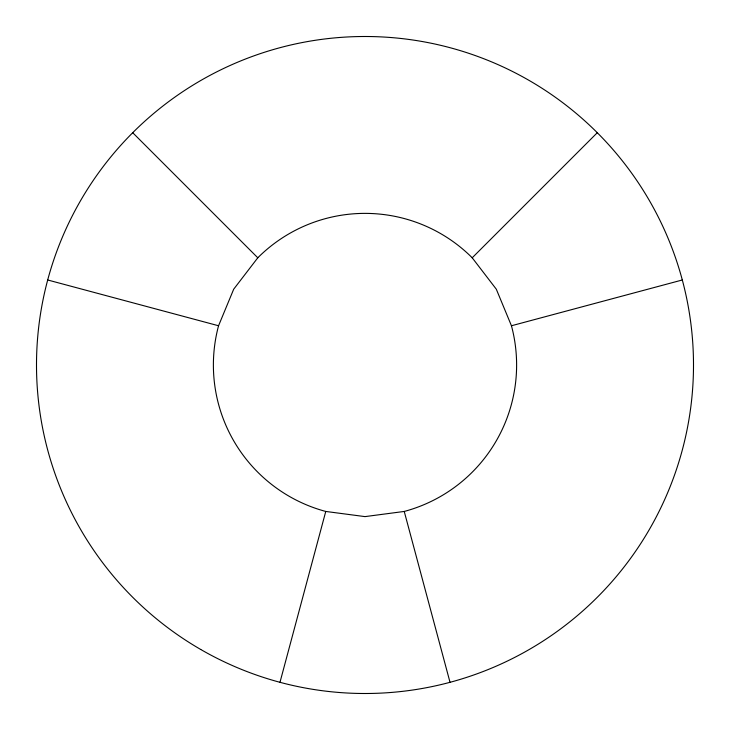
<?xml version="1.0" encoding="UTF-8"?>
<svg xmlns="http://www.w3.org/2000/svg" width="730" height="730" viewBox="0 0 730 730"><rect width="100%" height="100%" fill="white"/><g stroke="black" fill="none" stroke-linecap="round" stroke-linejoin="round"><path stroke-width="1.09" d="M279.982 682.304L325.762 511.447A151.612 151.612 0 0 1 218.553 325.762L47.696 279.982M218.553 325.762L233.7 289.19L257.79 257.79A151.612 151.612 0 0 1 472.21 257.79L597.286 132.714M450.018 682.304L404.238 511.447A151.612 151.612 0 0 0 511.447 325.762L682.304 279.982M404.238 511.447L365 516.612L325.762 511.447M132.714 132.714L257.79 257.79M472.21 257.79L496.3 289.19L511.447 325.762M200.75 649.49A328.5 328.5 0 0 0 693.5 365A328.5 328.5 0 0 0 200.75 80.51A328.5 328.5 0 0 0 200.75 649.49"/></g></svg>
